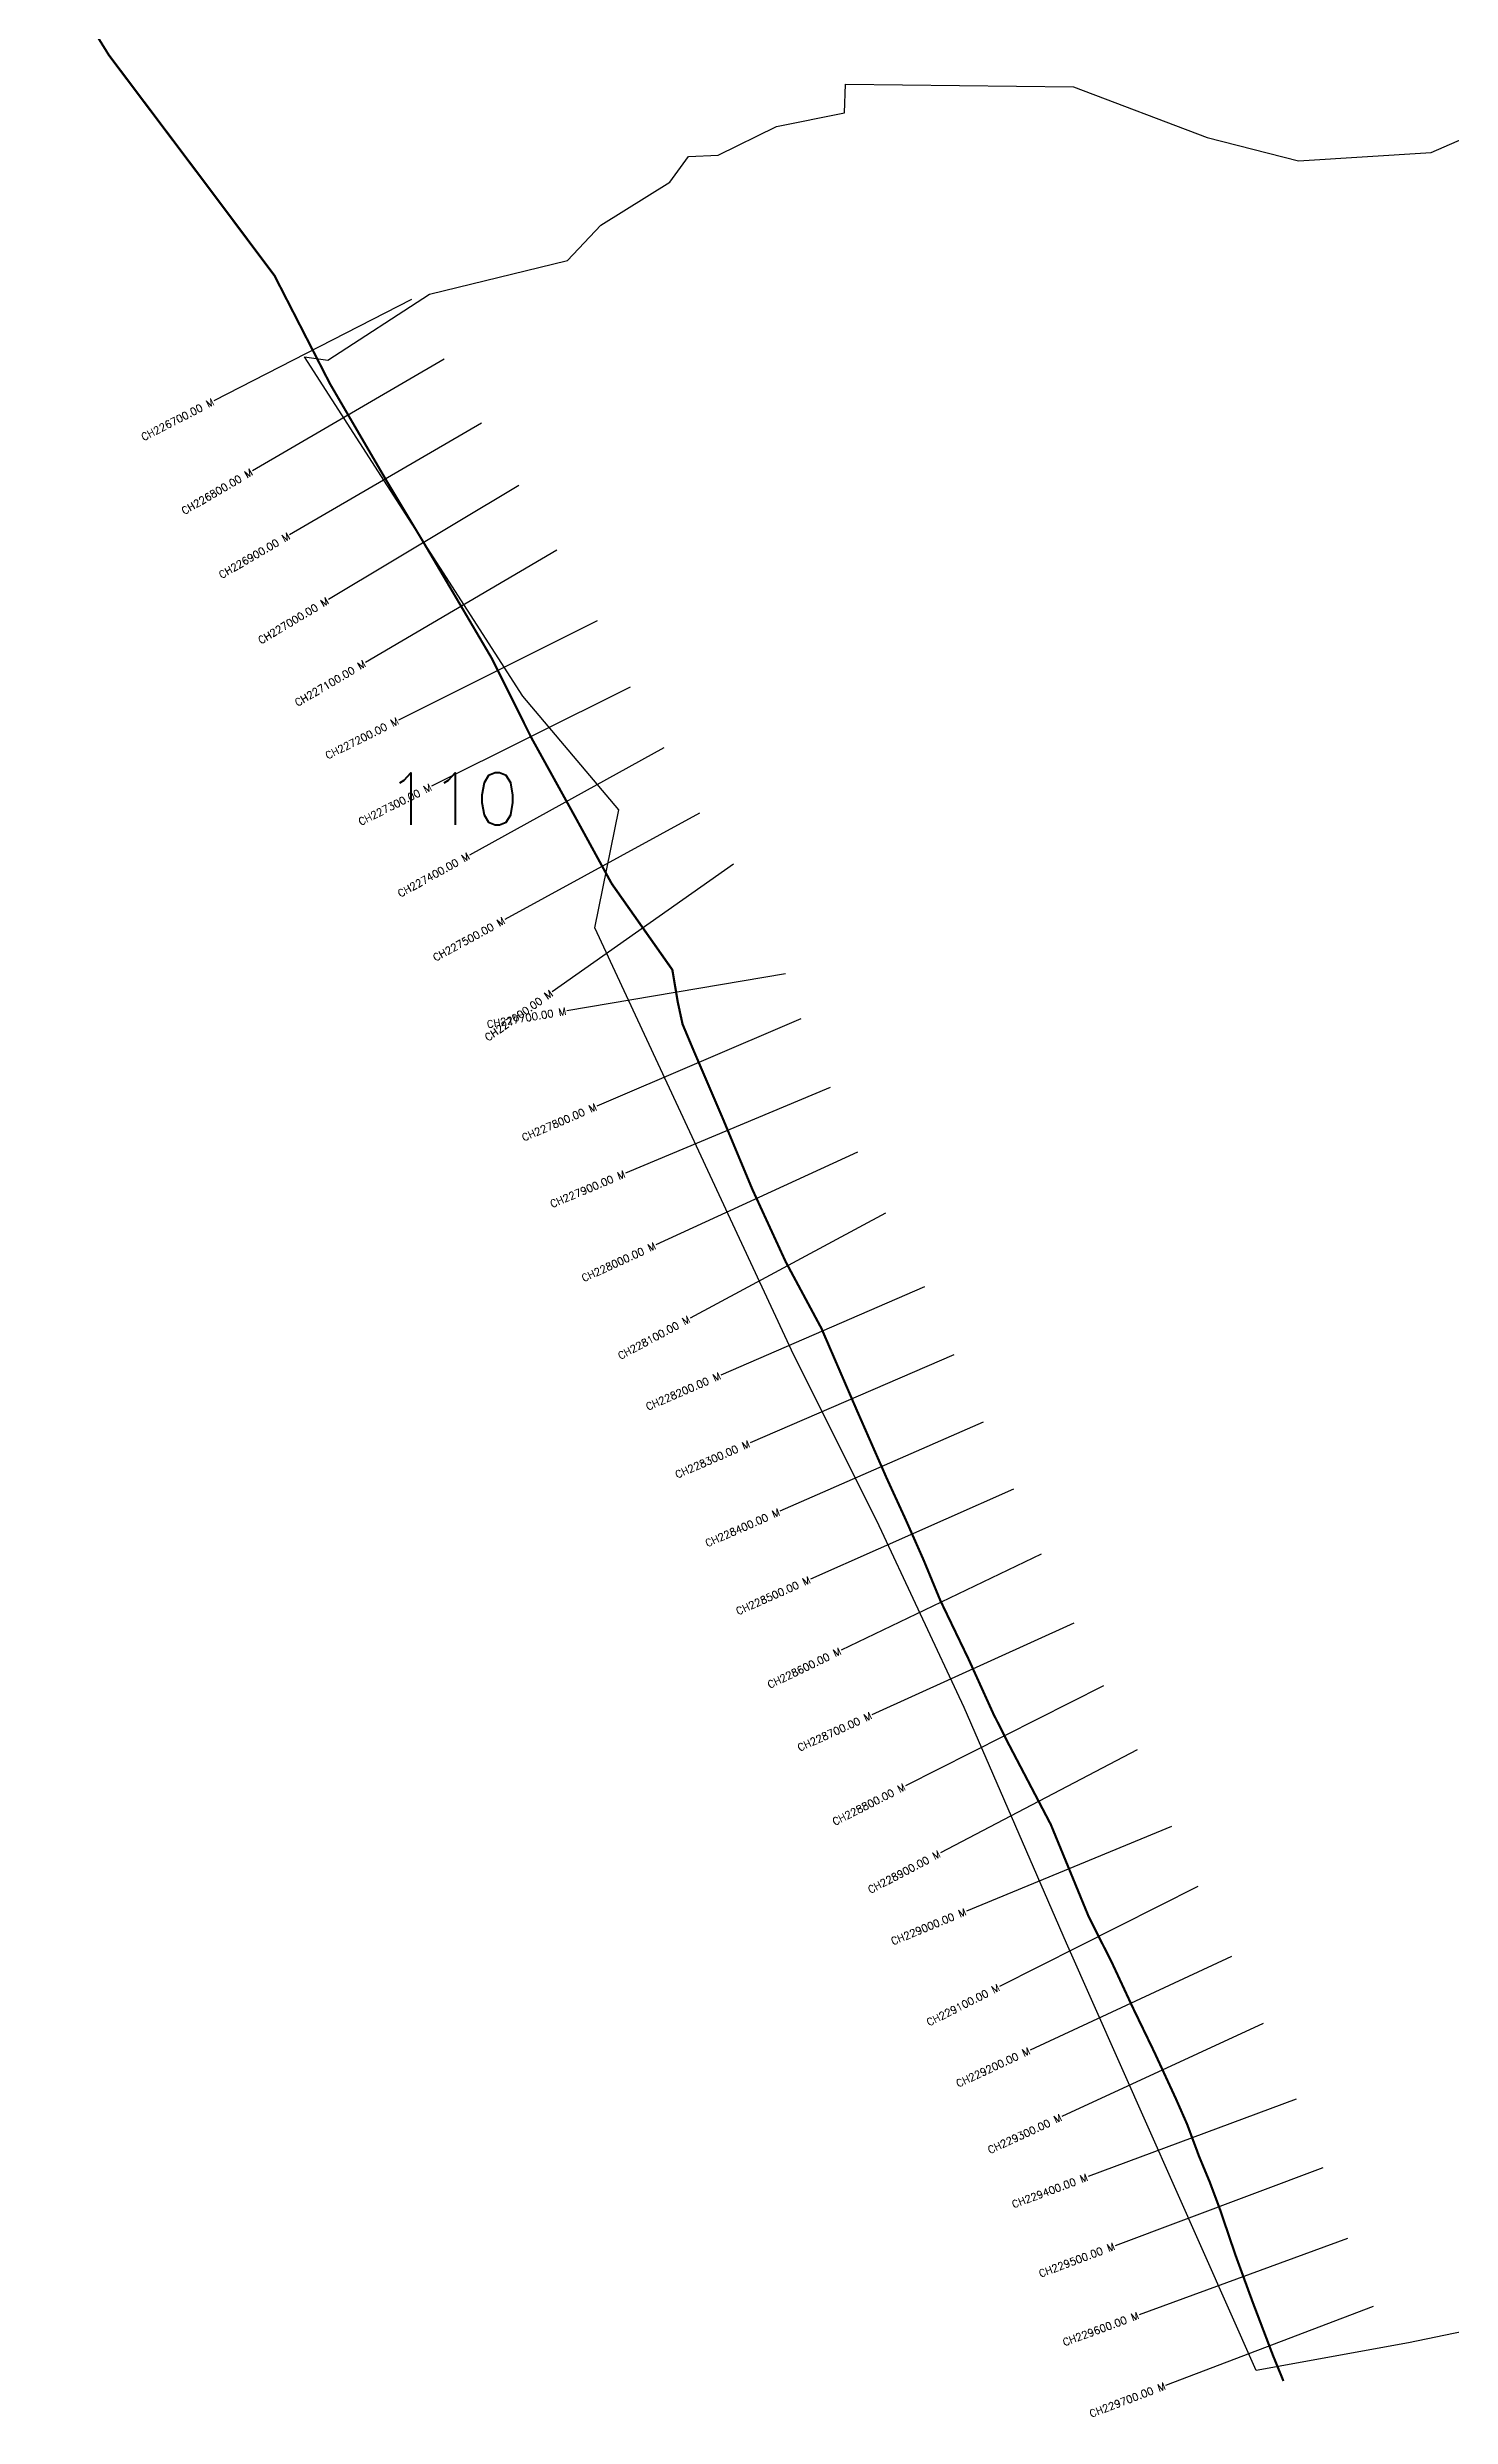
# Model space of a CAD drawing. Header units: metres. Extents: x 276130 to 280851, y 2057104 to 2062087.
# Drawn here: x 277058 to 278954, y 2057104 to 2060306 of the extents above; entities that cross this region are included whole.
import ezdxf
from ezdxf.enums import TextEntityAlignment as Align

# ---------------------------------------------------------------- set-up
doc = ezdxf.new("R2010")
doc.units = ezdxf.units.M
doc.header["$MEASUREMENT"] = 0
for name, color, linetype in [('CS', 134, 'Continuous'), ('CSMark', 6, 'Continuous'), ('NATURALLY PROTECTED', 3, 'Continuous'), ('village', 3, 'Continuous')]:
    doc.layers.add(name, color=color, linetype=linetype)
doc.styles.get("Standard").update_dxf_attribs({"font": 'simplex.shx'})

msp = doc.modelspace()

# ---------------------------------------------------------------- linework, layer by layer
at = {"color": 6, "flags": 128}
msp.add_lwpolyline([(278135.3, 2060217.8), (278136.6, 2060256.3)], dxfattribs=at)
at = {"layer": 'CS'}
for p, q in [((277549.9, 2059965.2), (277282.9, 2059828.4)), ((277593.9, 2059884.7), (277334.8, 2059733.6)), ((277644.3, 2059798.3), (277385.1, 2059647.2)), ((277694.8, 2059714.2), (277437.6, 2059559.8)), ((277746.2, 2059626.8), (277487.6, 2059474.8)), ((277800.7, 2059531), (277532.3, 2059397)), ((277845.4, 2059441.5), (277577, 2059307.6)), ((277890.8, 2059359.6), (277628.2, 2059214.4)), ((277939.2, 2059271.3), (277676, 2059127.3)), ((277985.2, 2059202.4), (277740, 2059029.5)), ((278055.5, 2059054.1), (277759.7, 2059003.9)), ((278075.9, 2058993.4), (277800.2, 2058875.2)), ((278115.7, 2058900.2), (277838.9, 2058784.5)), ((278152.6, 2058812.9), (277880, 2058687.7)), ((278190.5, 2058730.6), (277926.3, 2058588.6)), ((278243.1, 2058630.9), (277967.8, 2058511.8)), ((278282.8, 2058539.1), (278007.5, 2058420)), ((278322.6, 2058448.2), (278047.9, 2058327.7)), ((278363.6, 2058357.6), (278089.3, 2058236.1)), ((278400.9, 2058269.9), (278130.5, 2058139.9)), ((278445.3, 2058176.6), (278172.1, 2058052.6)), ((278485.2, 2058091.8), (278217.4, 2057956.5)), ((278530.5, 2058005.1), (278264.7, 2057865.9)), ((278577.3, 2057901.4), (278299.9, 2057787.4)), ((278612.7, 2057820.4), (278344.8, 2057685.3)), ((278658.1, 2057726), (278386, 2057599.5)), ((278701.2, 2057635.5), (278428.9, 2057509.5)), ((278745.6, 2057533.2), (278464.5, 2057428.5)), ((278781.8, 2057440.3), (278500.8, 2057335.1)), ((278815, 2057344.9), (278533.4, 2057241.7)), ((278849.5, 2057253), (278569.2, 2057146.3))]:
    msp.add_line(p, q, dxfattribs=at)
at = {"layer": 'NATURALLY PROTECTED', "const_width": 3, "flags": 128}
msp.add_lwpolyline([(277059.2, 2060427.3), (277141, 2060295.4), (277275.3, 2060117), (277364.7, 2059997.6), (277439.6, 2059851.6), (277515, 2059722.3), (277567.5, 2059634.8), (277658.5, 2059480.1), (277711.7, 2059373.4), (277771.4, 2059265.5), (277820.5, 2059175.8), (277902.4, 2059059.5), (277909.8, 2059015.6), (277916.2, 2058986), (277931, 2058950.8), (277970.7, 2058858.3), (278010.5, 2058762.9), (278055.7, 2058664.7), (278103.9, 2058574.9), (278151.5, 2058464.8), (278192.3, 2058372), (278217.6, 2058316.9), (278242.1, 2058261.6), (278264.5, 2058207.4), (278303.1, 2058127.2), (278336.1, 2058054.4), (278355.7, 2058015.5), (278414, 2057904.2), (278465.1, 2057779.9), (278496.9, 2057716.9), (278524.9, 2057656.7), (278553.7, 2057597.1), (278583.1, 2057533.5), (278598.2, 2057499.2), (278614.6, 2057455.2), (278628.8, 2057421.1), (278642.2, 2057385.3), (278663.7, 2057322), (278686.6, 2057259.4), (278714, 2057187.4), (278728.4, 2057152.2)], dxfattribs=at)
at = {"layer": 'village', "color": 6}
for points in [[(278136.6, 2060256.3, 0), (278444.8, 2060253, 0), (278625.4, 2060184.3, 0), (278748.9, 2060153, 0), (278928, 2060163.9, 0), (279125.2, 2060250, 0), (279262.1, 2060434.5, 0), (279589.1, 2060291.2, 0), (279745.7, 2060227.2, 0), (279861.1, 2060157.9, 0), (279949.7, 2060135.9, 0), (280048.7, 2060071.1, 0), (280045.4, 2060057.3, 0), (279988.2, 2059804.2, 0), (279937.5, 2059553.8, 0), (280192.3, 2059331.2, 0), (280340.8, 2059248.5, 0), (280405.5, 2059133.3, 0), (280492.9, 2059107.8, 0), (280649.6, 2059050.2, 0), (280704.6, 2058992.9, 0), (280831.8, 2058874.4, 0), (280844, 2058782.5, 0), (280851, 2058543.2, 0)], [(279216.8, 2057269.8, 0), (278897.2, 2057203.7, 0), (278691.7, 2057166.4, 0), (278435.3, 2057744, 0), (278296.9, 2058062.3, 0), (278178.8, 2058314.6, 0), (278066.7, 2058538.8, 0), (277797.8, 2059116.3, 0), (277830.3, 2059275.5, 0), (277700.3, 2059429.5, 0), (277405.1, 2059888.1, 0), (277436.8, 2059883.3, 0), (277574.3, 2059972.8, 0), (277760.6, 2060017.9, 0), (277805.7, 2060065.7, 0), (277899.1, 2060123.9, 0), (277924.1, 2060158.5, 0), (277964.3, 2060160.6, 0), (278043.4, 2060199.4, 0), (278135.3, 2060217.8, 0)]]:
    msp.add_polyline3d(points, dxfattribs=at)

# ---------------------------------------------------------------- texts
at = {"insert": (277516, 2059325.6), "char_height": 70, "attachment_point": 1}
msp.add_mtext_dynamic_manual_height_columns('110', width=95.172, gutter_width=1, heights=[0], dxfattribs=at)
at = {"layer": 'CSMark'}
for s, rotation, p in [('CH226700.00 M', 27.1342, (277282, 2059828)), ('CH226800.00 M', 30.2426, (277333.9, 2059733.1)), ('CH226900.00 M', 30.2426, (277384.3, 2059646.7)), ('CH227000.00 M', 30.9825, (277436.7, 2059559.3)), ('CH227100.00 M', 30.4615, (277486.8, 2059474.3)), ('CH227200.00 M', 26.5218, (277531.4, 2059396.6)), ('CH227300.00 M', 26.5218, (277576.1, 2059307.1)), ('CH227400.00 M', 28.9298, (277627.3, 2059214)), ('CH227500.00 M', 28.6726, (277675.1, 2059126.9)), ('CH227600.00 M', 35.1773, (277739.2, 2059029)), ('CH227700.00 M', 9.6359, (277758.7, 2059003.7)), ('CH227800.00 M', 23.2038, (277799.3, 2058874.8)), ('CH227900.00 M', 22.6881, (277838, 2058784.1)), ('CH228000.00 M', 24.6757, (277879.1, 2058687.2)), ('CH228100.00 M', 28.2528, (277925.4, 2058588.1)), ('CH228200.00 M', 23.3822, (277966.9, 2058511.4)), ('CH228300.00 M', 23.3822, (278006.5, 2058419.6)), ('CH228400.00 M', 23.6958, (278047, 2058327.3)), ('CH228500.00 M', 23.8865, (278088.4, 2058235.7)), ('CH228600.00 M', 25.6811, (278129.6, 2058139.4)), ('CH228700.00 M', 24.4043, (278171.2, 2058052.2)), ('CH228800.00 M', 26.7973, (278216.6, 2057956.1)), ('CH228900.00 M', 27.6413, (278263.8, 2057865.5)), ('CH229000.00 M', 22.345, (278298.9, 2057787)), ('CH229100.00 M', 26.7658, (278343.9, 2057684.9)), ('CH229200.00 M', 24.9299, (278385.1, 2057599.1)), ('CH229300.00 M', 24.8214, (278428, 2057509.1)), ('CH229400.00 M', 20.4341, (278463.5, 2057428.2)), ('CH229500.00 M', 20.5143, (278499.9, 2057334.8)), ('CH229600.00 M', 20.1284, (278532.4, 2057241.3)), ('CH229700.00 M', 20.8367, (278568.2, 2057145.9))]:
    msp.add_text(s, height=10, rotation=rotation, dxfattribs=at).set_placement(p, align=Align.MIDDLE_RIGHT)

doc.saveas('drawing.dxf')
